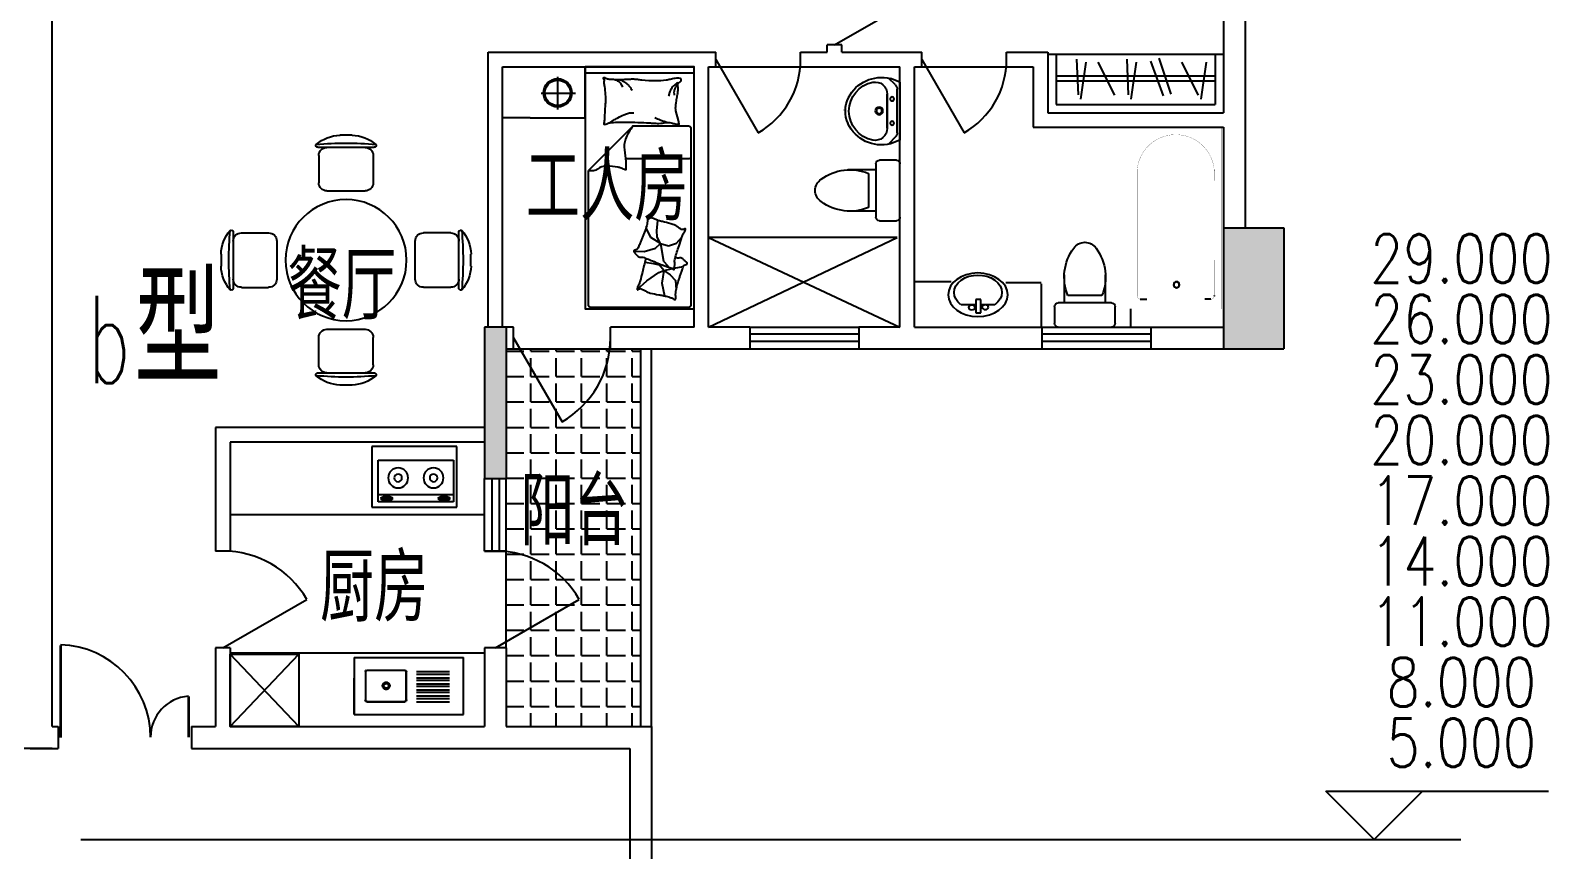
# Model space of a CAD drawing. Header units: millimetres. Extents: x 1386 to 54110, y 629 to 51584.
# Drawn here: x 28252 to 40786, y 28502 to 35269 of the extents above; entities that cross this region are included whole.
import ezdxf
from ezdxf.enums import TextEntityAlignment as Align

# ---------------------------------------------------------------- set-up
doc = ezdxf.new("R2010")
doc.units = ezdxf.units.MM
doc.linetypes.add('HIDDEN', pattern=[0.375, 0.25, -0.125])
for name, color, linetype in [('COLUMN', 7, 'Continuous'), ('FUR', 6, 'Continuous'), ('PUB_DIM', 3, 'Continuous'), ('PUB_HATCH', 3, 'Continuous'), ('PUB_TEXT', 7, 'Continuous'), ('STAIR', 2, 'Continuous'), ('TOILET', 7, 'Continuous'), ('TOTHER', 7, 'Continuous'), ('WALL', 4, 'Continuous'), ('WINDOW', 5, 'Continuous'), ('WINDOW_TEXT', 7, 'Continuous')]:
    doc.layers.add(name, color=color, linetype=linetype)
doc.styles.add('_HZTXT', font='txt.shx', dxfattribs={"width": 0.8, "bigfont": 'HZTXT.shx'})
doc.styles.add('_ROMANS', font='ROMANS', dxfattribs={"width": 0.8})
doc.styles.add('CHINA', font='romant', dxfattribs={"width": 0.8, "height": 150, "bigfont": 'fs64f'})
doc.styles.add('DIM_FONT', font='SIMPLEX.shx', dxfattribs={"width": 0.8})
doc.styles.add('HZ', font='TXT.SHX', dxfattribs={"width": 0.8, "bigfont": 'hztxt'})
doc.styles.add('SIMPLEX', font='SIMPLEX.SHX')
doc.styles.get("Standard").update_dxf_attribs({"font": 'arial.ttf'})

# ---------------------------------------------------------------- blocks, each defined once
blk = doc.blocks.new('_WBLK')
for p, q in [((-0.5, 0.5), (0.5, 0.5)), ((0.5, 0.167), (-0.5, 0.167)), ((0.5, -0.167), (-0.5, -0.167)), ((-0.5, -0.5), (0.5, -0.5))]:
    blk.add_line(p, q)
at = {"layer": 'WINDOW_TEXT', "style": 'SIMPLEX', "flags": 9}
blk.add_attdef('A', text='', height=1, dxfattribs=at).set_placement((0, 1.5), align=Align.MIDDLE)
blk = doc.blocks.new('M_E24TTP')
at = {"layer": 'TOILET', "color": 7}
for p, q in [((-170, 200), (-170, 430)), ((170, 200), (170, 430)), ((-140, 260), (140, 260)), ((-250, 30), (-250, 170)), ((-220, 200), (220, 200)), ((250, 170), (250, 30)), ((220, 0), (-220, 0))]:
    blk.add_line(p, q, dxfattribs=at)
for centre, radius, start, end in [((227, 413), 398, 143.3619, 202.5495), ((0, 590), 110, 33.4509, 146.5491), ((-227, 413), 398, 337.4505, 36.6381), ((-220, 170), 30, 90, 180), ((220, 170), 30, 0, 90), ((-220, 30), 30, 180, 270), ((220, 30), 30, 270, 0)]:
    blk.add_arc(centre, radius, start, end, dxfattribs=at)
at = {"style": 'DIM_FONT', "width": 0.8, "flags": 9}
for tag in ['XSIZE', 'YSIZE']:
    blk.add_attdef(tag, (0, 0), '', height=0.5, dxfattribs=at)
blk = doc.blocks.new('M_E6')
for p, q in [((240, 0), (-240, 0)), ((-237, 0), (239, 0)), ((240, 0), (270, -79)), ((-213, -36), (-271, -91)), ((-240, 0), (-270, -79)), ((-179, -23), (181, -23)), ((141, -105), (-141, -105)), ((-141, -105), (141, -105)), ((217, -37), (274, -95))]:
    blk.add_line(p, q)
for centre, radius in [((-99, -65), 16.3), ((101, -65), 16.3), ((2, -172), 31.6), ((2, -172), 23)]:
    blk.add_circle(centre, radius)
for centre, radius, start, end in [((28, -152), 307, 166.1751, 244.7296), ((-141, -205), 100, 90, 190.5602), ((-179, -73), 50, 90, 133.181), ((-28, -152), 307, 297.0639, 13.8249), ((141, -205), 100, 349.4398, 90), ((181, -73), 50, 44.5607, 90), ((0, -179), 243, 190.5602, 349.4398), ((0, -201), 250, 245.8071, 296.4628), ((28, -152), 307, 266.589, 266.5936)]:
    blk.add_arc(centre, radius, start, end)
at = {"width": 0.8, "flags": 9}
for tag in ['XSIZE', 'YSIZE']:
    blk.add_attdef(tag, (0, 0), '', height=0.5, dxfattribs=at)
blk = doc.blocks.new('_DBLK')
blk.add_line((-0.5, 0), (0, -0.866))
blk.add_arc((-0.5, 0), 1, 300, 0)
at = {"style": 'SIMPLEX', "flags": 9}
blk.add_attdef('A', text='', height=1, dxfattribs=at).set_placement((0, 1.5), align=Align.MIDDLE)
blk = doc.blocks.new('M_A17ORW')
at = {"const_width": 0.02}
for points in [[(-0.481, -0.001), (-0.481, -0.308)], [(0.481, 0.001), (0.481, -0.691)]]:
    blk.add_lwpolyline(points, dxfattribs=at)
for centre, radius, start, end in [((-0.501, -0.003), 0.307, 274.2492, 0.2101), ((0.505, 0.002), 0.699, 180.2762, 268.0603)]:
    blk.add_arc(centre, radius, start, end)
blk = doc.blocks.new('M_E19')
for p, q in [((-323, -113), (-323, -456)), ((299, -113), (-323, -113)), ((299, -456), (299, -113)), ((-323, -400), (299, -400)), ((-323, -456), (299, -456)), ((-291, -422), (-291, -434)), ((-216, -432), (-280, -432)), ((-280, -432), (-280, -448)), ((-280, -448), (-216, -448)), ((-216, -448), (-216, -432)), ((-199, -423), (-199, -434)), ((182, -422), (182, -434)), ((193, -432), (193, -448)), ((257, -432), (193, -432)), ((193, -448), (257, -448)), ((257, -448), (257, -432)), ((274, -423), (274, -434))]:
    blk.add_line(p, q)
for points in [[(-199, -423, 0.259034), (-201, -420, 0.076276), (-213, -415, 0.036515), (-226, -412, 0.026615), (-245, -411, 0.026615), (-264, -412, 0.036515), (-277, -415, 0.076276), (-289, -420, 0.259034), (-291, -423, 0.078462), (-291, -424, 0.056762)], [(-199, -434, 0.259034), (-201, -430, 0.076276), (-213, -425, 0.036515), (-226, -423, 0.026615), (-245, -422, 0.026615), (-264, -423, 0.036515), (-277, -425, 0.076276), (-289, -430, 0.259034), (-291, -434, 0.259034), (-289, -437, 0.056762), (-280, -441, 0.036515)], [(-216, -443, 0.008736), (-213, -442, 0.076276), (-201, -437, 0.259034), (-199, -434, 0.259034)], [(274, -423, 0.259034), (272, -420, 0.076276), (260, -415, 0.036515), (247, -412, 0.026615), (228, -411, 0.026615), (209, -412, 0.036515), (196, -415, 0.076276), (184, -420, 0.259034), (182, -423, 0.078462), (182, -424, 0.056762)], [(274, -434, 0.259034), (272, -430, 0.076276), (260, -425, 0.036515), (247, -423, 0.026615), (228, -422, 0.026615), (209, -423, 0.036515), (196, -425, 0.076276), (184, -430, 0.259034), (182, -434, 0.259034), (184, -437, 0.056762), (193, -441, 0.036515)], [(257, -443, 0.008736), (260, -442, 0.076276), (272, -437, 0.259034), (274, -434, 0.259034)]]:
    blk.add_lwpolyline(points, format="xyb")
at = {"layer": 'TOTHER', "linetype": 'Continuous'}
for p, q in [((-350, 0), (350, 0)), ((-350, -500), (-350, 0)), ((350, 0), (350, -500)), ((350, -500), (-350, -500))]:
    blk.add_line(p, q, dxfattribs=at)
for centre, radius in [((-158, -259), 82.5), ((-158, -259), 31.6), ((134, -259), 82.5), ((134, -259), 31.6)]:
    blk.add_circle(centre, radius, dxfattribs=at)
at = {"width": 0.8, "flags": 9}
for tag in ['XSIZE', 'YSIZE']:
    blk.add_attdef(tag, (0, 0), '', height=0.5, dxfattribs=at)
blk = doc.blocks.new('M_E16')
for p, q in [((-359, -351), (-359, -119)), ((-347, -107), (-34, -107)), ((-22, -119), (-22, -351)), ((63, -103), (336, -103)), ((63, -132), (336, -132)), ((63, -153), (336, -153)), ((63, -182), (336, -182)), ((63, -203), (336, -203)), ((63, -232), (336, -232)), ((-34, -363), (-347, -363)), ((63, -253), (336, -253)), ((63, -282), (336, -282)), ((63, -303), (336, -303)), ((63, -332), (336, -332)), ((63, -353), (336, -353))]:
    blk.add_line(p, q)
for points, const_width in [([(-353, -95), (-370, -113)], 1.91), ([(-370, -357), (-370, -113)], 2), ([(-353, -95), (-28, -95)], 1.8), ([(-10, -113), (-28, -95)], 1.91), ([(-10, -113), (-10, -357)], 2), ([(-370, -357), (-353, -375)], 1.91), ([(-28, -375), (-353, -375)], 1.8), ([(-28, -375), (-10, -357)], 1.91)]:
    blk.add_lwpolyline(points, dxfattribs=dict(const_width=const_width))
for points in [[(-347, -107), (-351, -108), (-354, -110), (-357, -113), (-358, -117), (-359, -119)], [(-22, -119), (-23, -115), (-25, -111), (-28, -109), (-32, -107), (-34, -107)], [(-216, -235), (-215, -245), (-209, -255), (-202, -261), (-192, -265), (-182, -265), (-172, -261), (-164, -255), (-159, -245), (-157, -235), (-159, -225), (-164, -215), (-172, -209), (-182, -205), (-192, -205), (-202, -209), (-209, -215), (-215, -225), (-216, -235)], [(-206, -235), (-205, -242), (-201, -248), (-196, -252), (-190, -254), (-183, -254), (-177, -252), (-172, -248), (-169, -242), (-168, -235), (-169, -228), (-172, -222), (-177, -218), (-183, -215), (-190, -215), (-196, -218), (-201, -222), (-205, -228), (-206, -235)], [(-359, -351), (-358, -355), (-356, -358), (-353, -361), (-349, -363), (-347, -363)], [(-34, -363), (-30, -362), (-26, -360), (-24, -357), (-22, -353), (-22, -351)]]:
    blk.add_lwpolyline(points)
at = {"layer": 'TOTHER', "linetype": 'Continuous'}
for p, q in [((-450, 0), (450, 0)), ((-450, -471), (-450, 0)), ((450, 0), (450, -471)), ((-450, -471), (450, -471))]:
    blk.add_line(p, q, dxfattribs=at)
at = {"layer": 'TOTHER', "linetype": 'HIDDEN'}
blk.add_line((-450, 0), (-450, -300), dxfattribs=at)
at = {"width": 0.8, "flags": 9}
for tag in ['XSIZE', 'YSIZE']:
    blk.add_attdef(tag, (0, 0), '', height=0.5, dxfattribs=at)
blk = doc.blocks.new('M_C26ZLR')
for p, q in [((-58, 1023), (42, 1023)), ((-238, 923), (222, 923)), ((-233, 856), (-233, 631)), ((217, 856), (217, 631)), ((-165, 563), (150, 563)), ((-939, -238), (-939, 222)), ((-872, 217), (-647, 217)), ((-579, -165), (-579, 150)), ((563, 150), (563, -165)), ((856, 217), (631, 217)), ((923, 222), (923, -238)), ((-1039, -58), (-1039, 42)), ((1023, 42), (1023, -58)), ((-872, -233), (-647, -233)), ((856, -233), (631, -233)), ((150, -579), (-165, -579)), ((-233, -872), (-233, -647)), ((217, -872), (217, -647)), ((222, -939), (-238, -939)), ((42, -1039), (-58, -1039))]:
    blk.add_line(p, q)
blk.add_circle((-8, -8), 500)
for centre, radius, start, end in [((-48, 708), 316, 91.7651, 130.7265), ((32, 708), 316, 49.2735, 88.2349), ((-247, 940), 10, 130.7265, 202.67), ((-238, 943), 20, 202.67, 270), ((-8, -1754), 2713, 84.8023, 95.1977), ((-165, 856), 67.5, 90, 180), ((150, 856), 67.5, 0, 90), ((222, 943), 20, 270, 337.33), ((231, 940), 10, 337.33, 49.2735), ((-165, 631), 67.5, 180, 270), ((150, 631), 67.5, 270, 0), ((-724, 32), 316, 139.2735, 178.2349), ((1739, -8), 2713, 174.8023, 185.1977), ((-955, 231), 10, 67.33, 139.2735), ((-959, 222), 20, 0, 67.33), ((-872, 150), 67.5, 90, 180), ((-647, 150), 67.5, 0, 90), ((631, 150), 67.5, 90, 180), ((856, 150), 67.5, 0, 90), ((943, 222), 20, 112.67, 180), ((940, 231), 10, 40.7265, 112.67), ((708, 32), 316, 1.7651, 40.7265), ((-1754, -8), 2713, 354.8023, 5.1977), ((-724, -48), 316, 181.7651, 220.7265), ((708, -48), 316, 319.2735, 358.2349), ((-959, -238), 20, 292.67, 0), ((-872, -165), 67.5, 180, 270), ((-647, -165), 67.5, 270, 0), ((631, -165), 67.5, 180, 270), ((856, -165), 67.5, 270, 0), ((943, -238), 20, 180, 247.33), ((-955, -247), 10, 220.7265, 292.67), ((940, -247), 10, 247.33, 319.2735), ((-165, -647), 67.5, 90, 180), ((150, -647), 67.5, 0, 90), ((-165, -872), 67.5, 180, 270), ((150, -872), 67.5, 270, 0), ((-247, -955), 10, 157.33, 229.2735), ((-238, -959), 20, 90, 157.33), ((-48, -724), 316, 229.2735, 268.2349), ((-8, 1739), 2713, 264.8023, 275.1977), ((32, -724), 316, 271.7651, 310.7265), ((222, -959), 20, 22.67, 90), ((231, -955), 10, 310.7265, 22.67)]:
    blk.add_arc(centre, radius, start, end)
at = {"width": 0.8, "flags": 9}
for tag in ['XSIZE', 'YSIZE']:
    blk.add_attdef(tag, (0, 0), '', height=0.5, dxfattribs=at)
blk = doc.blocks.new('M_C55HKH')
for p, q in [((0, -52), (900, -52)), ((503, -489), (46, -489)), ((503, -489), (872, -858)), ((26, -509), (26, -1968)), ((46, -761), (564, -761)), ((872, -1968), (872, -858)), ((299, -1273), (295, -1270)), ((307, -1352), (299, -1273)), ((305, -1407), (307, -1352)), ((357, -1410), (393, -1337)), ((393, -1337), (392, -1318)), ((146, -1456), (100, -1409)), ((211, -1478), (146, -1456)), ((278, -1459), (211, -1478)), ((278, -1459), (251, -1606)), ((278, -1459), (305, -1407)), ((278, -1459), (357, -1410)), ((317, -1498), (278, -1459)), ((412, -1527), (317, -1498)), ((251, -1606), (219, -1643)), ((286, -1639), (333, -1628)), ((333, -1628), (405, -1618)), ((495, -1523), (412, -1527)), ((163, -1664), (89, -1649)), ((196, -1718), (154, -1766)), ((249, -1682), (175, -1667)), ((249, -1682), (196, -1718)), ((219, -1643), (211, -1652)), ((249, -1682), (286, -1639)), ((249, -1682), (266, -1787)), ((292, -1700), (249, -1682)), ((391, -1769), (292, -1700)), ((154, -1766), (147, -1841)), ((266, -1787), (243, -1892)), ((469, -1839), (391, -1769)), ((46, -1988), (852, -1988))]:
    blk.add_line(p, q)
blk.add_lwpolyline([(0, -2000), (0, 0), (900, 0), (900, -2000)], close=True)
for points in [[(135, -134, -0.263368), (107, -115, -0.494818), (116, -96, -0.049225), (134, -94, -0.036831), (158, -96, -0.031893), (196, -104, 0.035782), (230, -111, 0.032941), (319, -117, 0.026564), (430, -111, 0.017905), (468, -106, -0.033397), (488, -104, -0.03204), (525, -104, 0.018442), (590, -107, 0.010837), (654, -107, 0.014624), (702, -104, 0.111249), (725, -96, -0.153708), (742, -92, -0.076444), (749, -94, -0.215512), (751, -96, -0.585858), (748, -99, 0.363489), (744, -102, 0.191716), (743, -113, -0.129675), (745, -130, -0.01735), (742, -147, 0.019326), (740, -162, 0.018818), (733, -230, 0.021828), (732, -289, 0.006204), (734, -323, 0.001963), (740, -430, 0.028341), (744, -466, -0.117014), (744, -475, -0.36606), (742, -476, -0.03973), (728, -473, -0.048309), (715, -468, 0.062981), (704, -464, 0.04058), (681, -461, 0.014345), (614, -458, 0.005484), (488, -459, 0.007153), (392, -462, 0.008762), (350, -465, -0.008153), (304, -468, -0.06251), (247, -463, 0.078669), (201, -461, 0.047825), (179, -466, -0.034494), (148, -473, -0.023571), (123, -476, -0.510228), (122, -475), (129, -445), (150, -363, 0.073041), (152, -343, 0.023305), (146, -282, 0.018299), (142, -259, -0.01097), (135, -221, -0.042281), (132, -187, -0.027201), (135, -133)], [(609, -107, 0.027842), (585, -118, 0.048685), (573, -126, 0.023666), (545, -150, 0.031223), (526, -171, 0.046801), (521, -179, 0.023191), (513, -196)], [(691, -102, 0.088153), (656, -105, 0.088153), (625, -120, 0.077547), (604, -142, 0.077547), (590, -169)], [(133, -150, -0.05369), (148, -163, -0.070312), (156, -175, -0.015448), (159, -183, -0.013244), (163, -194, -0.082127), (166, -212, -0.064164), (163, -235)], [(135, -134, -0.077379), (170, -159, -0.077379), (195, -194, -0.047525), (205, -218, -0.047525), (210, -244)], [(225, -460, 0.009729), (253, -451, 0.009729), (280, -441, 0.007971), (301, -432, 0.007971), (323, -423)], [(695, -462, 0.016108), (656, -436, 0.024599), (629, -421, 0.009477), (580, -397, 0.015937), (550, -385, 0.072521), (534, -381, 0.033339), (498, -381)], [(503, -489, -0.085272), (566, -599, -0.124044), (575, -686), (562, -782), (563, -854)], [(563, -854, -0.027362), (602, -838, -0.040834), (629, -830, -0.038441), (717, -821, -0.076528), (761, -826, -0.103649), (788, -840, 0.093398), (818, -857, 0.072727), (841, -861, 0.052315), (872, -858)], [(400, -1581, 0.025626), (402, -1591, 0.0108), (426, -1697, 0.00456), (445, -1769, 0.01125), (454, -1797, 0.069394), (462, -1813, -0.079756), (468, -1827, -0.106399), (469, -1839, -0.328642), (466, -1842, -0.299547), (461, -1840, 0.189917), (454, -1835, 0.033518), (446, -1833, 0.075627), (442, -1833, 0.053489), (436, -1835, 0.017838), (418, -1843, 0.038394), (397, -1855, -0.059529), (384, -1862, -0.035943), (362, -1869, -0.011245), (291, -1884, -0.006203), (259, -1889, 0.010783), (241, -1893, 0.019485), (230, -1895, 0.005062), (188, -1908, 0.101392), (167, -1919, -0.223768), (156, -1922, -0.25558), (153, -1920, -0.081563), (150, -1907, -0.071805), (151, -1893, 0.069985), (152, -1879, 0.03546), (145, -1831, 0.029432), (130, -1774, 0.001554), (121, -1746, -0.00152), (112, -1718, -0.004735), (102, -1689, 0.00382), (91, -1653, 0.296001), (66, -1634, -0.649774), (61, -1616, -0.02319), (65, -1613, 0.0288), (68, -1610, 0.005727), (73, -1605, -0.004358), (80, -1599, -0.027528), (94, -1586, -0.046214), (104, -1580, -0.194121), (117, -1579, 0.133719), (137, -1580, 0.005779), (155, -1575, 0.008882)]]:
    blk.add_lwpolyline(points, format="xyb")
blk.add_lwpolyline([(345, -1251, 0.101392), (366, -1238, -0.223768), (377, -1234, -0.25558), (380, -1236, -0.081563), (384, -1249, -0.071805), (384, -1263, 0.069985), (384, -1277, 0.03546), (394, -1324, 0.029432), (414, -1380, 0.001554), (425, -1407, -0.00152), (437, -1434, -0.004735), (448, -1462, 0.00382), (462, -1497, 0.296001), (488, -1515, -0.649774), (495, -1532, -0.02319), (491, -1536, 0.0288), (488, -1539, 0.005727), (484, -1544, -0.004358), (478, -1551, -0.027528), (464, -1564, -0.046214), (455, -1571, -0.194121), (442, -1573, 0.133719), (422, -1574, 0.011505), (387, -1586, 0.008882), (343, -1604, 0.012426), (286, -1629, -0.033612), (264, -1637), (218, -1652), (182, -1663, 0.224341), (170, -1674, -0.722772), (163, -1673, -0.103513), (163, -1670, 0.053465), (163, -1664, 0.030109), (161, -1646, -0.031436), (159, -1628, -0.05324), (160, -1616, 0.05518), (161, -1604, 0.056271), (157, -1583, 0.0108), (124, -1480, 0.00456), (100, -1409, 0.01125), (89, -1381, 0.069394), (80, -1366, -0.079756), (73, -1353, -0.106399), (71, -1341, -0.328642), (74, -1338, -0.299547), (79, -1340, 0.189917), (86, -1344, 0.033518), (94, -1345, 0.075627), (98, -1345, 0.053489), (104, -1343, 0.017838), (122, -1333, 0.038394), (141, -1319, -0.059529), (154, -1311, -0.035943), (175, -1303, -0.011245), (245, -1283, -0.006203), (276, -1275, 0.010783), (295, -1270, 0.019485), (305, -1266, 0.005062)], format="xyb", close=True)
for centre, start, end in [((46, -509), 90, 180), ((46, -741), 180, 270), ((46, -1968), 180, 270), ((852, -1968), 270, 0)]:
    blk.add_arc(centre, 20, start, end)
at = {"style": 'DIM_FONT', "width": 0.8, "flags": 9}
for tag in ['XSIZE', 'YSIZE']:
    blk.add_attdef(tag, (0, 0), '', height=0.5, dxfattribs=at)
blk = doc.blocks.new('M_E4')
for p, q in [((670, -80), (670, -137)), ((670, -86), (670, -97)), ((670, -663), (670, -614))]:
    blk.add_line(p, q)
at = {"const_width": 1.5}
for points in [[(-750, -750), (-750, 0)], [(-750, 0), (750, 0)], [(750, 0), (750, -750)], [(608, -56), (640, -56)], [(670, -90), (670, -656)], [(750, -750), (-750, -750)], [(670, -663), (670, -655)]]:
    blk.add_lwpolyline(points, dxfattribs=at)
for points in [[(-399, -56, 0.930688), (-388, -693, 0.930688)], [(670, -86, 0.414214), (640, -56, 0.414214)], [(670, -90, 0.041784), (670, -85, 0.412615)], [(640, -693, 0.414214), (670, -663, 0.414214)]]:
    blk.add_lwpolyline(points, format="xyb", dxfattribs=at)
at = {"const_width": 1.5, "flags": 128}
for points in [[(-399, -56), (608, -56)], [(-399, -694), (645, -692)]]:
    blk.add_lwpolyline(points, dxfattribs=at)
for radius in [25, 23]:
    blk.add_circle((550, -381), radius)
blk.add_arc((640, -663), 30, 270, 280.176)
at = {"width": 0.8, "flags": 9}
for tag in ['XSIZE', 'YSIZE']:
    blk.add_attdef(tag, (0, 0), '', height=0.5, dxfattribs=at)
blk = doc.blocks.new('M_E33IEP')
at = {"linetype": 'Continuous'}
for p, q in [((135, 135), (135, 20)), ((44, -21), (44, 20)), ((44, 20), (194, 20)), ((194, 20), (194, -21)), ((194, -21), (44, -21)), ((135, -21), (135, -144))]:
    blk.add_line(p, q, dxfattribs=at)
for centre, radius in [((248, -5), 246), ((106, 56), 26.7), ((105, -55), 26.7)]:
    blk.add_circle(centre, radius, dxfattribs=at)
blk.add_arc((274, -5), 197, 225.2527, 134.7473, dxfattribs=at)
at = {"style": 'DIM_FONT', "width": 0.8, "flags": 9}
for tag in ['XSIZE', 'YSIZE']:
    blk.add_attdef(tag, (0, 0), '', height=0.5, dxfattribs=at)
at = {"linetype": 'Continuous', "style": 'CHINA', "width": 0.8, "flags": 9}
for tag in ['XSIZE', 'YSIZE']:
    blk.add_attdef(tag, (2, -251), '', height=150, dxfattribs=at)

msp = doc.modelspace()

# ---------------------------------------------------------------- hatches: boundary and pattern name
at = {"layer": 'COLUMN'}
h = msp.add_hatch(color=256, dxfattribs=at)
h.paths.add_polyline_path([(38601.2, 33638.8), (38101.2, 33638.8), (38101.2, 32728.8), (38601.2, 32728.8)])
h.paths.add_polyline_path([(38601.2, 32638.8), (38601.2, 32728.8), (38101.2, 32728.8), (38101.2, 32638.8)])
h = msp.add_hatch(color=256, dxfattribs=at)
h.paths.add_polyline_path([(32001.2, 31988.8), (32001.2, 31568.8), (32091.2, 31568.8), (32091.2, 32728.8), (32001.2, 32728.8)])
h.paths.add_polyline_path([(32091.2, 31568.8), (32181.2, 31568.8), (32181.2, 32728.8), (32091.2, 32728.8)])
h.paths.add_polyline_path([(32031.2, 32818.8), (32001.2, 32818.8), (32001.2, 32728.8), (32091.2, 32728.8), (32091.2, 32818.8)])
h.paths.add_polyline_path([(32181.2, 32818.8), (32091.2, 32818.8), (32091.2, 32728.8), (32181.2, 32728.8)])
at = {"layer": 'PUB_HATCH'}
h = msp.add_hatch(dxfattribs=at)
h.set_pattern_fill('ANGLE', color=256, scale=30, style=0)
h.set_pattern_definition([(360, (-45569.7, 53154.69), (6e-12, 209.55), [152.4, -57.15]), (90, (-45569.7, 53154.69), (-209.55, 6e-12), [152.4, -57.15])])
h.paths.add_polyline_path([(33291.2, 32638.8), (33041.2, 32638.8), (32241.2, 32638.8), (32181.2, 32638.8), (32181.2, 31568.8), (32181.2, 30168.8), (32181.2, 29518.8), (33291.2, 29518.8)])
h.paths.add_polyline_path([(32237, 30907.3), (33241.5, 30907.3), (33241.5, 31687.8), (32237, 31687.8)], flags=24)

# ---------------------------------------------------------------- linework, layer by layer
at = {"layer": 'FUR'}
for p, q in [((36651.2, 35072.7), (38101.2, 35072.7)), ((36651.2, 35072.7), (36651.2, 34588.8)), ((36719.6, 35072.7), (36719.6, 34657.2)), ((36889.3, 35030.4), (36901.5, 34737.2)), ((36966.1, 35006.2), (36922, 34701.1)), ((37064.9, 35006.2), (37201.3, 34733.4)), ((37302.8, 35030.4), (37315, 34737.2)), ((37379.5, 35006.2), (37335.5, 34701.1)), ((37499, 35014.2), (37603.5, 34729.2)), ((37567.4, 35038.4), (37667.7, 34741.5)), ((37755.7, 35006.2), (37892, 34733.4)), ((37959.5, 35006.2), (37915.5, 34701.1)), ((38032.7, 35072.7), (38032.7, 34657.2)), ((38101.2, 35072.7), (38101.2, 34588.8)), ((32831.2, 34965.6), (32379, 34965.6)), ((32605.1, 34885.5), (32605.1, 34614.4)), ((32831.2, 34546.6), (32831.2, 34959.5)), ((36719.6, 34894.4), (38032.7, 34894.4)), ((36719.6, 34851.6), (38032.7, 34851.6)), ((32752.9, 34746.9), (32470.3, 34746.9)), ((36719.6, 34657.2), (38032.7, 34657.2)), ((32379, 34546.6), (32151.2, 34546.6)), ((32379, 34546.6), (32831.2, 34546.6)), ((36651.2, 34588.8), (38101.2, 34588.8)), ((33851.2, 32818.8), (35409.2, 33559.3)), ((33851.2, 33559.3), (35431.2, 32818.8)), ((35409.2, 33559.3), (33851.2, 33559.3)), ((35853.8, 33191.4), (35551.2, 33191.4)), ((36305.9, 33187.2), (36595.9, 33187.2)), ((36595.9, 33174.4), (36595.9, 32818.8)), ((37332.9, 32968.2), (37332.9, 32818.8)), ((32001.2, 31268.8), (29901.2, 31268.8)), ((29901.2, 30126.4), (32001.2, 30126.4)), ((30468.1, 29518.8), (29901.2, 30117.7)), ((29901.2, 29518.8), (30468.1, 30117.7))]:
    msp.add_line(p, q, dxfattribs=at)
msp.add_lwpolyline([(30468.1, 29518.8), (29901.2, 29518.8), (29901.2, 30117.7), (30468.1, 30117.7)], close=True, dxfattribs=at)
for radius in [117.4, 105.4]:
    msp.add_circle((32605.1, 34753), radius, dxfattribs=at)
at = {"layer": 'PUB_DIM'}
for p, q in [((39345.8, 28585.2), (38945.8, 28985.2)), ((38945.8, 28985.2), (39745.8, 28985.2)), ((39745.8, 28985.2), (39345.8, 28585.2)), ((39345.8, 28985.2), (40785.8, 28985.2))]:
    msp.add_line(p, q, dxfattribs=at)
msp.add_lwpolyline([(38945.8, 28985.2), (39745.8, 28985.2), (39345.8, 28585.2)], close=True, dxfattribs=at)
for points in [[(39345.8, 28985.2), (40785.8, 28985.2)], [(28668, 28585.2), (40061.5, 28585.2)], [(28668, 28585.2), (40061.5, 28585.2)]]:
    msp.add_lwpolyline(points, dxfattribs=at)
at = {"layer": 'PUB_HATCH'}
for p, q in [((32241.2, 32638.8), (33041.2, 32638.8)), ((32181.2, 30168.8), (32181.2, 31568.8))]:
    msp.add_line(p, q, dxfattribs=at)
at = {"layer": 'STAIR'}
for p, q in [((33911.2, 34968.8), (34611.2, 34968.8)), ((35611.2, 34968.8), (36311.2, 34968.8)), ((33291.2, 29518.8), (33291.2, 32638.8)), ((33381.2, 29518.8), (33381.2, 32638.8))]:
    msp.add_line(p, q, dxfattribs=at)
at = {"layer": 'WALL'}
for p, q in [((28431.2, 29518.8), (28431.2, 39238.8)), ((38281.2, 38418.8), (38281.2, 33638.8)), ((38101.2, 36188.8), (38101.2, 34588.8)), ((34951.2, 35148.8), (34831.2, 35148.8)), ((34831.2, 35088.8), (34831.2, 35148.8)), ((34951.2, 35088.8), (34951.2, 35148.8)), ((32031.2, 32818.8), (32031.2, 35088.8)), ((32031.2, 35088.8), (33911.2, 35088.8)), ((32151.2, 32818.8), (32151.2, 34968.8)), ((32151.2, 34968.8), (33731.2, 34968.8)), ((33731.2, 32818.8), (33731.2, 34968.8)), ((33851.2, 34968.8), (33911.2, 34968.8)), ((33851.2, 32818.8), (33851.2, 34968.8)), ((33911.2, 34968.8), (33911.2, 35088.8)), ((34611.2, 35088.8), (34831.2, 35088.8)), ((34611.2, 34968.8), (34611.2, 35088.8)), ((34611.2, 34968.8), (34891.2, 34968.8)), ((34891.2, 34968.8), (35431.2, 34968.8)), ((34951.2, 35088.8), (35611.2, 35088.8)), ((35431.2, 32818.8), (35431.2, 34968.8)), ((35551.2, 34968.8), (35611.2, 34968.8)), ((35551.2, 32818.8), (35551.2, 34968.8)), ((35611.2, 34968.8), (35611.2, 35088.8)), ((36311.2, 34968.8), (36311.2, 35088.8)), ((36311.2, 35088.8), (36651.2, 35088.8)), ((36311.2, 34968.8), (36531.2, 34968.8)), ((36531.2, 34968.8), (36531.2, 34468.8)), ((36651.2, 35088.8), (36651.2, 34588.8)), ((36531.2, 34468.8), (38101.2, 34468.8)), ((36651.2, 34588.8), (38101.2, 34588.8)), ((38101.2, 34468.8), (38101.2, 32638.8)), ((38101.2, 33638.8), (38601.2, 33638.8)), ((38601.2, 33638.8), (38601.2, 32638.8)), ((32031.2, 32818.8), (32001.2, 32818.8)), ((32001.2, 32818.8), (32001.2, 31988.8)), ((32241.2, 32818.8), (32031.2, 32818.8)), ((32181.2, 32818.8), (32181.2, 31568.8)), ((32241.2, 32638.8), (32241.2, 32818.8)), ((33041.2, 32638.8), (33041.2, 32818.8)), ((33731.2, 32818.8), (33041.2, 32818.8)), ((34191.2, 32818.8), (33851.2, 32818.8)), ((34191.2, 32818.8), (34191.2, 32638.8)), ((35091.2, 32818.8), (35091.2, 32638.8)), ((35431.2, 32818.8), (35091.2, 32818.8)), ((35551.2, 32818.8), (36601.2, 32818.8)), ((36601.2, 32818.8), (36601.2, 32638.8)), ((37501.2, 32818.8), (38101.2, 32818.8)), ((37501.2, 32818.8), (37501.2, 32638.8)), ((32181.2, 32638.8), (32241.2, 32638.8)), ((33041.2, 32638.8), (34191.2, 32638.8)), ((35091.2, 32638.8), (36601.2, 32638.8)), ((37501.2, 32638.8), (38601.2, 32638.8)), ((29781.2, 31988.8), (29781.2, 30968.8)), ((32001.2, 31988.8), (29781.2, 31988.8)), ((32001.2, 31988.8), (32001.2, 31568.8)), ((29901.2, 31868.8), (29901.2, 30968.8)), ((32001.2, 31868.8), (29901.2, 31868.8)), ((32001.2, 31568.8), (32181.2, 31568.8)), ((29901.2, 30968.8), (29781.2, 30968.8)), ((32001.2, 30968.8), (32181.2, 30968.8)), ((32181.2, 30968.8), (32001.2, 30968.8)), ((29781.2, 30168.8), (29781.2, 29518.8)), ((29901.2, 30168.8), (29781.2, 30168.8)), ((29901.2, 30168.8), (29901.2, 29518.8)), ((32001.2, 30168.8), (32001.2, 29518.8)), ((32181.2, 30168.8), (32001.2, 30168.8)), ((32181.2, 30168.8), (32181.2, 29518.8)), ((28431.2, 29518.8), (28481.2, 29518.8)), ((28481.2, 29518.8), (28481.2, 29338.8)), ((29581.2, 29518.8), (29581.2, 29338.8)), ((29581.2, 29518.8), (29781.2, 29518.8)), ((29901.2, 29518.8), (32001.2, 29518.8)), ((32181.2, 29518.8), (33381.2, 29518.8)), ((33381.2, 29518.8), (33381.2, 28018.8)), ((28431.2, 29338.8), (28201.2, 29338.8)), ((28251.2, 29338.8), (28481.2, 29338.8)), ((29581.2, 29338.8), (33201.2, 29338.8)), ((33201.2, 29338.8), (33201.2, 28018.8))]:
    msp.add_line(p, q, dxfattribs=at)

# ---------------------------------------------------------------- block references
at = {"layer": 'FUR'}
for name, p, xscale, rotation in [('M_C55HKH', (33731.2, 34968.8), -1, 359.9999999999984), ('M_E6', (35431.2, 34601.8), -1, 269.9999999999984), ('M_E4', (37332.9, 33718.2), -1, 89.99999999999825), ('M_C26ZLR', (30850.2, 33379.4), -1, 359.9999999999984), ('M_E33IEP', (36079.5, 32904.5), -0.73022, 269.9999999999984)]:
    msp.add_blockref(name, p, dxfattribs=dict(at, xscale=xscale, rotation=rotation))
at = {"layer": 'FUR', "color": 6, "xscale": -1}
for name, p, rotation in [('M_E24TTP', (35431.2, 33947.1), 89.99999999999825), ('M_E24TTP', (36957.9, 32818.8), 359.9999999999984), ('M_E19', (31422.4, 31831.6), 359.9999999999984), ('M_E16', (31376.6, 29619.5), 180)]:
    msp.add_blockref(name, p, dxfattribs=dict(at, rotation=rotation))
at = {"layer": 'WINDOW'}
for name, p, xscale, yscale, zscale, rotation in [('_DBLK', (34891.2, 35598.8), -900, -900, 900, 269.9999999999984), ('_DBLK', (34261.2, 35028.8), 700, 700, 700, 359.9999999999984), ('_DBLK', (35961.2, 35028.8), 700, 700, 700, 359.9999999999984), ('_DBLK', (32641.2, 32728.8), -800, -800, 800, 179.9999999999982), ('_WBLK', (34641.2, 32728.8), -900, 180, 900, 179.9999999999982), ('_WBLK', (37051.2, 32728.8), -900, 180, 900, 179.9999999999982), ('_WBLK', (32091.2, 31268.8), -600, 180, 600, 269.9999999999984), ('_DBLK', (29841.2, 30568.8), 800, 800, 800, 89.9999999999983), ('_DBLK', (32091.2, 30568.8), -800, -800, 800, 269.9999999999984), ('M_A17ORW', (29031.2, 29428.8), -1100, -1100, 1100, 359.9999999999984)]:
    msp.add_blockref(name, p, dxfattribs=dict(at, xscale=xscale, yscale=yscale, zscale=zscale, rotation=rotation))

# ---------------------------------------------------------------- texts
at = {"layer": 'PUB_DIM', "style": 'DIM_FONT', "width": 0.8}
for s, p in [('29.000', (40065.8, 33385.2)), ('26.000', (40065.8, 32885.2)), ('23.000', (40065.8, 32385.2)), ('20.000', (40065.8, 31885.2)), ('17.000', (40065.8, 31385.2)), ('14.000', (40065.8, 30885.2)), ('11.000', (40065.8, 30385.2)), ('8.000', (40065.8, 29885.2)), ('5.000', (40065.8, 29385.2))]:
    msp.add_text(s, height=400, dxfattribs=at).set_placement(p, align=Align.MIDDLE)
at = {"layer": 'PUB_TEXT', "style": 'HZ', "width": 0.8}
for s, p in [('工人房', (32342.1, 33694.3)), ('餐厅', (30375.3, 32879.6)), ('阳台', (32296.5, 31015.4)), ('厨房', (30643.2, 30384.8))]:
    msp.add_text(s, height=560, rotation=360, dxfattribs=at).set_placement(p)
at = {"layer": 'PUB_TEXT'}
for s, height, style, width, p in [('型', 900, '_HZTXT', 0.8, (29109.6, 32355.4)), ('b', 720, '_ROMANS', 0.6, (28727.8, 32355.4))]:
    msp.add_text(s, height=height, dxfattribs=dict(at, style=style, width=width)).set_placement(p)

doc.saveas('drawing.dxf')
